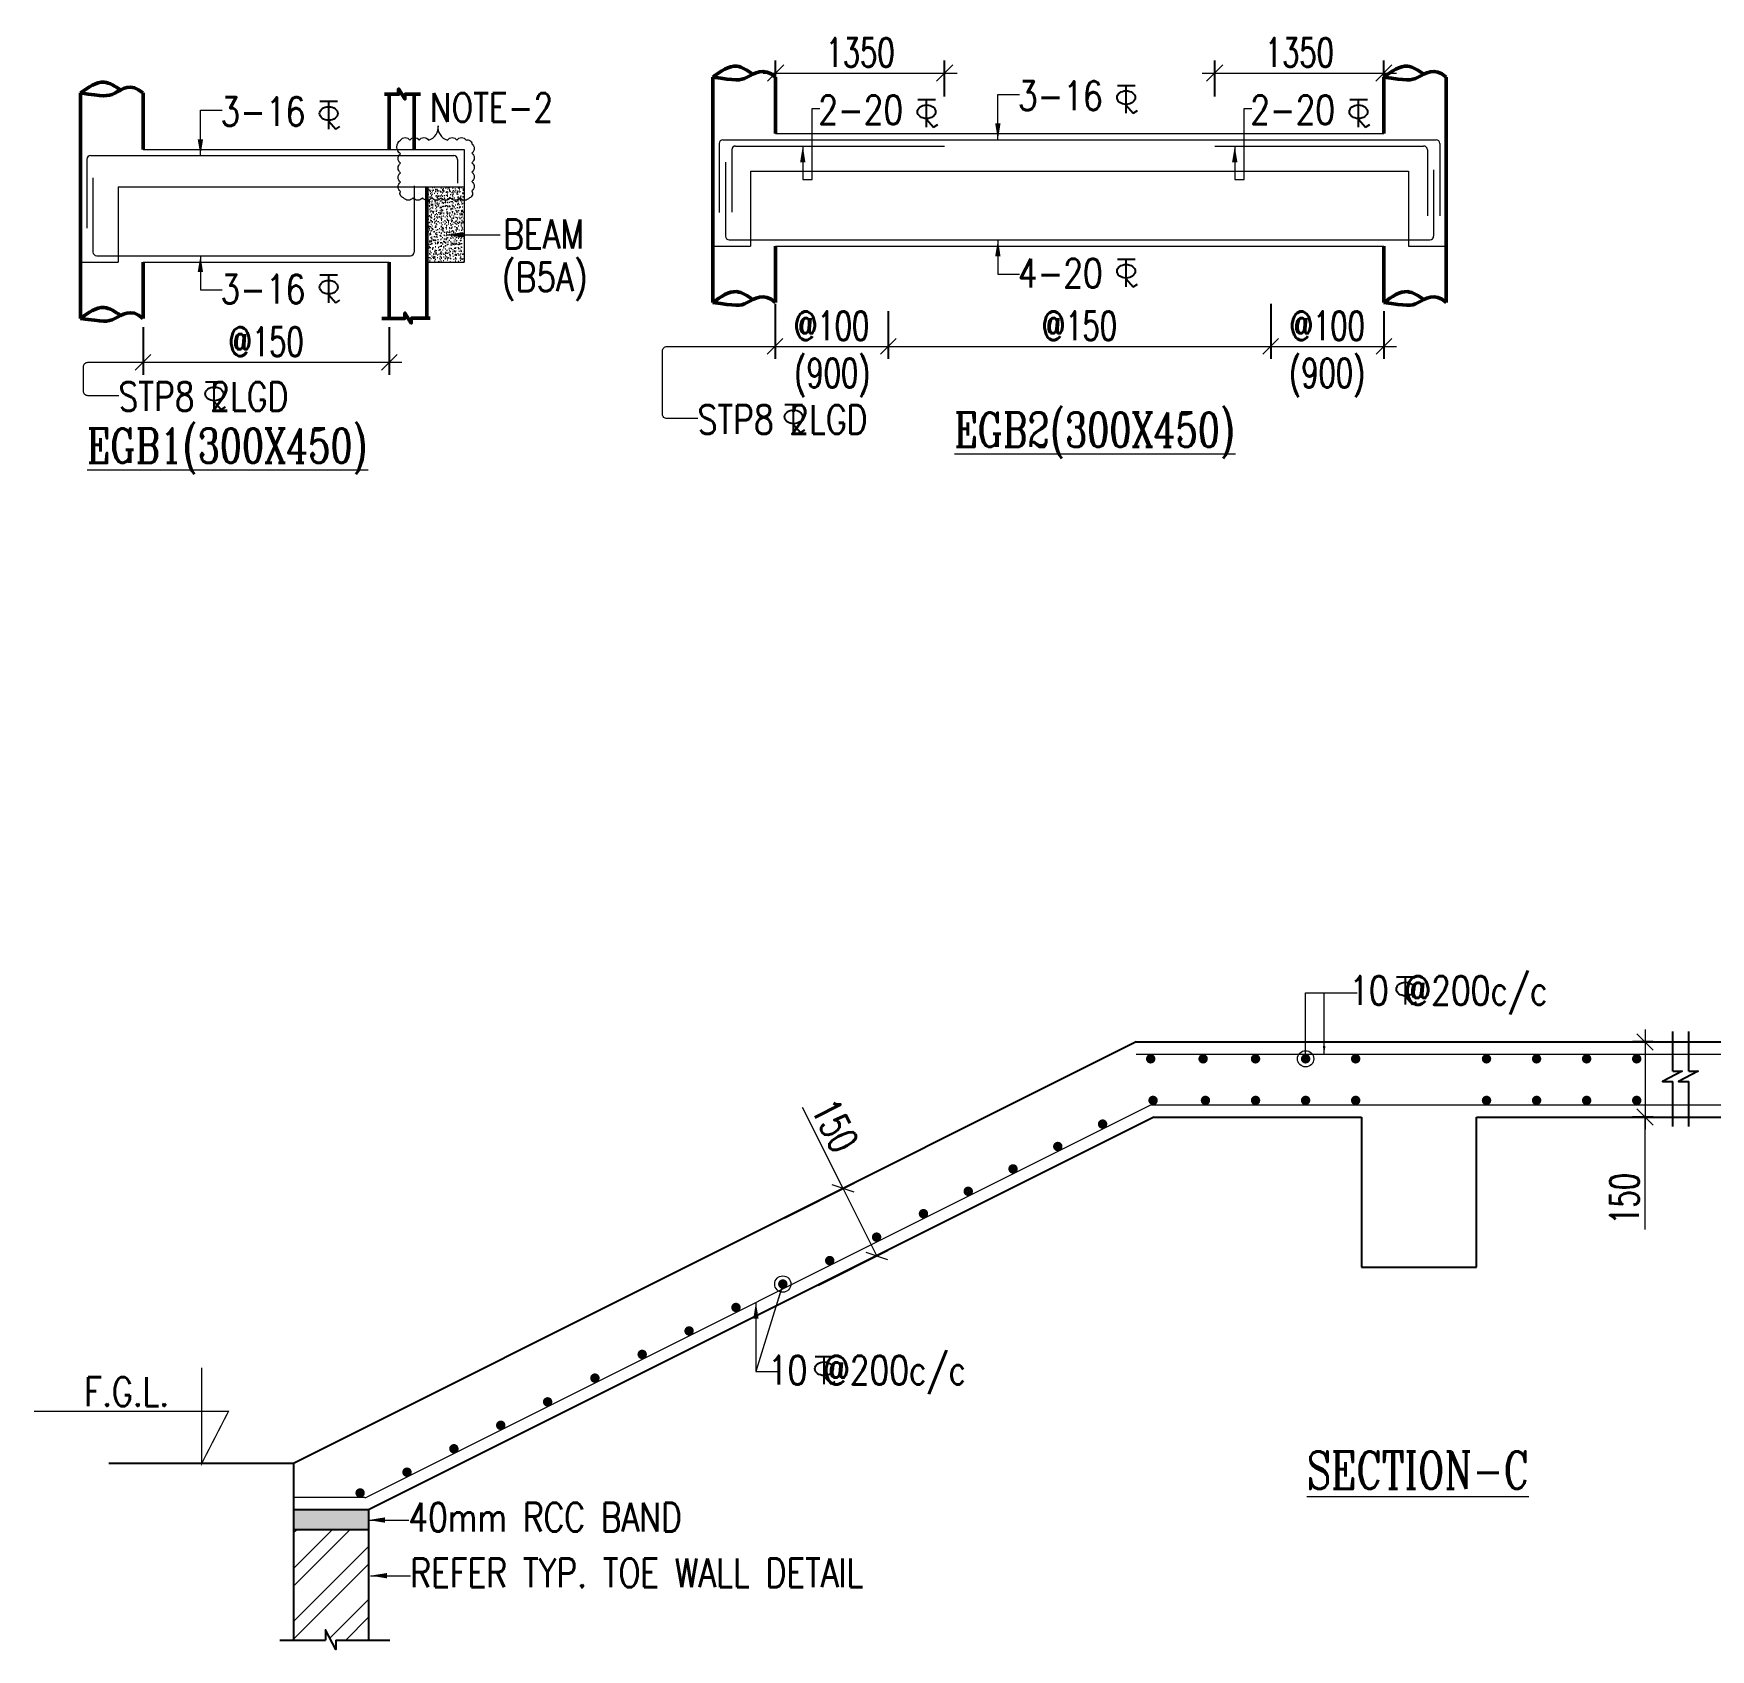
# Model space of a CAD drawing. Header units: millimetres. Extents: x 5013594 to 5375074, y 0 to 4404937.
# Drawn here: x 5329425 to 5342822, y 3797437 to 3810343 of the extents above; entities that cross this region are included whole.
import ezdxf

# ---------------------------------------------------------------- set-up
doc = ezdxf.new("R2010")
doc.units = ezdxf.units.MM
doc.header["$LTSCALE"] = 500
doc.header["$MEASUREMENT"] = 0
doc.header["$PDMODE"] = 34
doc.linetypes.add('CONTINUA', pattern=[0])
doc.linetypes.add('HIDDEN', pattern=[0.375, 0.25, -0.125])
for name, color, linetype in [('BEAM', 3, 'HIDDEN'), ('dim', 3, 'Continuous'), ('ST DIM.', 1, 'Continuous'), ('TEXT', 7, 'Continuous')]:
    doc.layers.add(name, color=color, linetype=linetype)
for name, color, linetype, lineweight in [('BEAM PROFILE', 2, 'Continuous', 15), ('DIM1', 3, 'Continuous', 18), ('slot', 6, 'Continuous', 13), ('STC DIM', 47, 'Continuous', 9), ('STC HATCH', 47, 'Continuous', 9), ('STC REINF.', 4, 'Continuous', 20), ('STEEL.', 6, 'Continuous', 30), ('TAXT', 3, 'Continuous', 15), ('TEXT2', 3, 'Continuous', 15)]:
    doc.layers.add(name, color=color, linetype=linetype, lineweight=lineweight)
doc.styles.add('2MM', font='romans.shx', dxfattribs={"width": 0.7})
doc.styles.add('BHTESHT$0$HSCC2', font='romanc.shx')
doc.styles.add('haider', font='romans.shx')
doc.dimstyles.new('SHUIB MOD.', dxfattribs={"dimtxt": 230, "dimasz": 130, "dimexe": 100, "dimexo": 70, "dimgap": 50, "dimtad": 2, "dimdec": 0, "dimzin": 4, "dimdsep": 46, "dimtxsty": '2MM', "dimblk": 'OBLIQUE', "dimcen": 0.09, "dimdle": 100, "dimclrd": 1, "dimclre": 1, "dimclrt": 3, "dimadec": 0, "dimazin": 0, "dimtfac": 1, "dimtdec": 0, "dimtix": 1, "dimtmove": 2, "dimatfit": 3, "dimfxl": 0, "dimtolj": 1, "dimlwd": -1, "dimarcsym": 0})

# ---------------------------------------------------------------- blocks, each defined once
blk = doc.blocks.new('_Oblique')
at = {"color": 0, "linetype": 'ByBlock', "lineweight": -2}
blk.add_line((-0.5, -0.5), (0.5, 0.5), dxfattribs=at)
blk = doc.blocks.new('*D66')
at = {"layer": 'Defpoints', "color": 0, "ltscale": 100, "transparency": 16777216}
for p in [(5342434, 3802289), (5342300, 3801689), (5342434, 3801689)]:
    blk.add_point(p, dxfattribs=at)
at = {"layer": 'DIM1', "color": 1, "lineweight": -2, "ltscale": 100, "transparency": 16777216}
for p, q in [((5342364, 3802289), (5342200, 3802289)), ((5342364, 3801689), (5342200, 3801689))]:
    blk.add_line(p, q, dxfattribs=at)
at = {"layer": 'DIM1', "color": 1, "ltscale": 100, "transparency": 16777216}
for p, q in [((5342300, 3802389), (5342300, 3801589)), ((5342300, 3800790), (5342300, 3801689))]:
    blk.add_line(p, q, dxfattribs=at)
at = {"layer": 'DIM1', "color": 1, "ltscale": 100, "transparency": 16777216, "xscale": 130, "yscale": 130, "zscale": 130}
for p, rotation in [((5342300, 3802289), 90), ((5342300, 3801689), 270)]:
    blk.add_blockref('_Oblique', p, dxfattribs=dict(at, rotation=rotation))
at = {"layer": 'DIM1', "color": 3, "lineweight": 0, "ltscale": 100, "transparency": 16777216, "insert": (5342135, 3801036), "char_height": 230, "attachment_point": 5, "rotation": 90, "style": '2MM'}
blk.add_mtext('\\A1;150', dxfattribs=at)
blk = doc.blocks.new('*D67')
at = {"layer": 'Defpoints', "color": 0, "ltscale": 100, "transparency": 16777216}
for p in [(5335362, 3800854), (5336161, 3800582), (5335630, 3800317)]:
    blk.add_point(p, dxfattribs=at)
at = {"layer": 'DIM1', "color": 1, "ltscale": 100, "transparency": 16777216}
for p, q in [((5335893, 3801119), (5335569, 3801766)), ((5336161, 3800582), (5335848, 3801208))]:
    blk.add_line(p, q, dxfattribs=at)
at = {"layer": 'DIM1', "color": 1, "lineweight": -2, "ltscale": 100, "transparency": 16777216}
for p, q in [((5335425, 3800885), (5335982, 3801164)), ((5335693, 3800348), (5336251, 3800627))]:
    blk.add_line(p, q, dxfattribs=at)
at = {"layer": 'DIM1', "color": 1, "ltscale": 100, "transparency": 16777216, "xscale": 130, "yscale": 130, "zscale": 130}
for p, rotation in [((5335893, 3801119), 116.5650511770183), ((5336161, 3800582), 296.5650511770183)]:
    blk.add_blockref('_Oblique', p, dxfattribs=dict(at, rotation=rotation))
at = {"layer": 'DIM1', "color": 3, "lineweight": 0, "ltscale": 100, "transparency": 16777216, "insert": (5335827, 3801621), "char_height": 230, "attachment_point": 5, "rotation": 296.5651, "style": '2MM'}
blk.add_mtext('\\A1;150', dxfattribs=at)
blk = doc.blocks.new('A$C76682FD6')
at = {"layer": 'TEXT', "color": 3, "ltscale": 0.2}
for p, q in [((143, 219, -1), (2, 219, -1)), ((72, 0, -1), (72, 219, -1)), ((72, 63, -1), (128, 0, -1)), ((128, 0, -1), (162, 21))]:
    blk.add_line(p, q, dxfattribs=at)
blk.add_ellipse((72, 124, -1), major_axis=(72.3, 0), ratio=0.753223, dxfattribs=at)
blk = doc.blocks.new('*D108')
at = {"layer": 'Defpoints', "color": 0, "ltscale": 100, "transparency": 16777216}
for p in [(5336703, 3810027), (5335353, 3809770), (5336703, 3809770)]:
    blk.add_point(p, dxfattribs=at)
at = {"layer": 'DIM1', "color": 1, "lineweight": -2, "ltscale": 100, "transparency": 16777216}
for p, q in [((5335353, 3809840), (5335353, 3810127)), ((5336703, 3809840), (5336703, 3810127))]:
    blk.add_line(p, q, dxfattribs=at)
at = {"layer": 'DIM1', "color": 1, "ltscale": 100, "transparency": 16777216}
blk.add_line((5335253, 3810027), (5336803, 3810027), dxfattribs=at)
at = {"layer": 'DIM1', "color": 1, "ltscale": 100, "transparency": 16777216, "xscale": 130, "yscale": 130, "zscale": 130, "rotation": 180}
blk.add_blockref('_Oblique', (5335353, 3810027), dxfattribs=at)
at = {"layer": 'DIM1', "color": 1, "ltscale": 100, "transparency": 16777216, "xscale": 130, "yscale": 130, "zscale": 130}
blk.add_blockref('_Oblique', (5336703, 3810027), dxfattribs=at)
at = {"layer": 'DIM1', "color": 3, "lineweight": 0, "ltscale": 100, "transparency": 16777216, "insert": (5336028, 3810192), "char_height": 230, "attachment_point": 5, "style": '2MM'}
blk.add_mtext('\\A1;1350', dxfattribs=at)
blk = doc.blocks.new('*D109')
at = {"layer": 'Defpoints', "color": 0, "ltscale": 100, "transparency": 16777216}
for p in [(5340213, 3810027), (5338862, 3809770), (5340213, 3809770)]:
    blk.add_point(p, dxfattribs=at)
at = {"layer": 'DIM1', "color": 1, "lineweight": -2, "ltscale": 100, "transparency": 16777216}
for p, q in [((5338862, 3809840), (5338862, 3810127)), ((5340213, 3809840), (5340213, 3810127))]:
    blk.add_line(p, q, dxfattribs=at)
at = {"layer": 'DIM1', "color": 1, "ltscale": 100, "transparency": 16777216}
blk.add_line((5338762, 3810027), (5340313, 3810027), dxfattribs=at)
at = {"layer": 'DIM1', "color": 1, "ltscale": 100, "transparency": 16777216, "xscale": 130, "yscale": 130, "zscale": 130, "rotation": 180}
blk.add_blockref('_Oblique', (5338862, 3810027), dxfattribs=at)
at = {"layer": 'DIM1', "color": 1, "ltscale": 100, "transparency": 16777216, "xscale": 130, "yscale": 130, "zscale": 130}
blk.add_blockref('_Oblique', (5340213, 3810027), dxfattribs=at)
at = {"layer": 'DIM1', "color": 3, "lineweight": 0, "ltscale": 100, "transparency": 16777216, "insert": (5339538, 3810192), "char_height": 230, "attachment_point": 5, "style": '2MM'}
blk.add_mtext('\\A1;1350', dxfattribs=at)
blk = doc.blocks.new('*D110')
at = {"layer": 'Defpoints', "color": 0, "ltscale": 100, "transparency": 16777216}
for p in [(5335349, 3808255, 0), (5336253, 3808195), (5336253, 3807844)]:
    blk.add_point(p, dxfattribs=at)
at = {"layer": 'slot', "color": 1, "lineweight": -2, "ltscale": 100, "transparency": 16777216}
for p, q in [((5335349, 3808185), (5335349, 3807744)), ((5336253, 3808125), (5336253, 3807744))]:
    blk.add_line(p, q, dxfattribs=at)
at = {"layer": 'slot', "color": 1, "ltscale": 100, "transparency": 16777216}
blk.add_line((5335249, 3807844), (5336353, 3807844), dxfattribs=at)
at = {"layer": 'slot', "color": 1, "ltscale": 100, "transparency": 16777216, "xscale": 125, "yscale": 125, "zscale": 125, "rotation": 180}
blk.add_blockref('_Oblique', (5335349, 3807844), dxfattribs=at)
at = {"layer": 'slot', "color": 1, "ltscale": 100, "transparency": 16777216, "xscale": 125, "yscale": 125, "zscale": 125}
blk.add_blockref('_Oblique', (5336253, 3807844), dxfattribs=at)
at = {"layer": 'slot', "color": 3, "lineweight": 0, "ltscale": 100, "transparency": 16777216, "insert": (5335801, 3808009), "char_height": 230, "attachment_point": 5, "style": '2MM'}
blk.add_mtext('\\A1;@100', dxfattribs=at)
blk = doc.blocks.new('*D122')
at = {"layer": 'Defpoints', "color": 0, "ltscale": 100, "transparency": 16777216}
for p in [(5339309, 3808255, 0), (5340213, 3808195), (5340213, 3807844)]:
    blk.add_point(p, dxfattribs=at)
at = {"layer": 'slot', "color": 1, "lineweight": -2, "ltscale": 100, "transparency": 16777216}
for p, q in [((5339309, 3808185), (5339309, 3807744)), ((5340213, 3808125), (5340213, 3807744))]:
    blk.add_line(p, q, dxfattribs=at)
at = {"layer": 'slot', "color": 1, "ltscale": 100, "transparency": 16777216}
blk.add_line((5339209, 3807844), (5340313, 3807844), dxfattribs=at)
at = {"layer": 'slot', "color": 1, "ltscale": 100, "transparency": 16777216, "xscale": 125, "yscale": 125, "zscale": 125, "rotation": 180}
blk.add_blockref('_Oblique', (5339309, 3807844), dxfattribs=at)
at = {"layer": 'slot', "color": 1, "ltscale": 100, "transparency": 16777216, "xscale": 125, "yscale": 125, "zscale": 125}
blk.add_blockref('_Oblique', (5340213, 3807844), dxfattribs=at)
at = {"layer": 'slot', "color": 3, "lineweight": 0, "ltscale": 100, "transparency": 16777216, "insert": (5339761, 3808009), "char_height": 230, "attachment_point": 5, "style": '2MM'}
blk.add_mtext('\\A1;@100', dxfattribs=at)
blk = doc.blocks.new('*D123')
at = {"layer": 'Defpoints', "color": 0, "ltscale": 100, "transparency": 16777216}
for p in [(5336253, 3808195), (5339309, 3808195), (5339309, 3807844)]:
    blk.add_point(p, dxfattribs=at)
at = {"layer": 'slot', "color": 1, "lineweight": -2, "ltscale": 100, "transparency": 16777216}
for p, q in [((5336253, 3808125), (5336253, 3807744)), ((5339309, 3808125), (5339309, 3807744))]:
    blk.add_line(p, q, dxfattribs=at)
at = {"layer": 'slot', "color": 1, "ltscale": 100, "transparency": 16777216}
blk.add_line((5336153, 3807844), (5339409, 3807844), dxfattribs=at)
at = {"layer": 'slot', "color": 1, "ltscale": 100, "transparency": 16777216, "xscale": 125, "yscale": 125, "zscale": 125, "rotation": 180}
blk.add_blockref('_Oblique', (5336253, 3807844), dxfattribs=at)
at = {"layer": 'slot', "color": 1, "ltscale": 100, "transparency": 16777216, "xscale": 125, "yscale": 125, "zscale": 125}
blk.add_blockref('_Oblique', (5339309, 3807844), dxfattribs=at)
at = {"layer": 'slot', "color": 3, "lineweight": 0, "ltscale": 100, "transparency": 16777216, "insert": (5337781, 3808009), "char_height": 230, "attachment_point": 5, "style": '2MM'}
blk.add_mtext('\\A1;@150', dxfattribs=at)
blk = doc.blocks.new('*D146')
at = {"layer": 'Defpoints', "color": 0, "ltscale": 100, "transparency": 16777216}
for p in [(5330300, 3808068), (5332266, 3808068), (5332266, 3807717)]:
    blk.add_point(p, dxfattribs=at)
at = {"layer": 'slot', "color": 1, "lineweight": -2, "ltscale": 100, "transparency": 16777216}
for p, q in [((5330300, 3807998), (5330300, 3807617)), ((5332266, 3807998), (5332266, 3807617))]:
    blk.add_line(p, q, dxfattribs=at)
at = {"layer": 'slot', "color": 1, "ltscale": 100, "transparency": 16777216}
blk.add_line((5330200, 3807717), (5332366, 3807717), dxfattribs=at)
at = {"layer": 'slot', "color": 1, "ltscale": 100, "transparency": 16777216, "xscale": 125, "yscale": 125, "zscale": 125, "rotation": 180}
blk.add_blockref('_Oblique', (5330300, 3807717), dxfattribs=at)
at = {"layer": 'slot', "color": 1, "ltscale": 100, "transparency": 16777216, "xscale": 125, "yscale": 125, "zscale": 125}
blk.add_blockref('_Oblique', (5332266, 3807717), dxfattribs=at)
at = {"layer": 'slot', "color": 3, "lineweight": 0, "ltscale": 100, "transparency": 16777216, "insert": (5331283, 3807882), "char_height": 230, "attachment_point": 5, "style": '2MM'}
blk.add_mtext('\\A1;@150', dxfattribs=at)

msp = doc.modelspace()

# ---------------------------------------------------------------- hatches: boundary and pattern name
at = {"layer": 'STC HATCH', "linetype": 'Continuous'}
h = msp.add_hatch(dxfattribs=at)
h.set_pattern_fill('AR-CONC', color=256, scale=8)
h.set_pattern_definition([(50, (8186.4, -2288.967), (57.3808146, -5.0201708), [6, -66]), (355, (8186.4, -2288.97), (-11.1001067, 60.1753707), [4.8, -52.8]), (100.4514445, (8191.18, -2289.385), (46.28070774, 55.1551993), [5.09921536, -56.09136896]), (46.1842, (8186.4, -2272.97), (85.37930645, -13.2415425), [9, -99]), (96.6356355, (8193.516, -2274.07), (74.7729557, 77.9294881), [7.6488274, -84.1371008]), (351.184164, (8186.4, -2272.97), (74.7729556, 77.929488), [7.2, -79.2000001]), (21, (8194.4, -2276.967), (47.75256417, -32.20951125), [6, -66]), (326, (8194.4, -2276.97), (19.46522655, 58.0120036), [4.8, -52.8]), (71.4514447, (8198.38, -2279.65), (67.21779014, 25.80249222), [5.0992152, -56.09136896]), (37.5, (8186.4, -2288.967), (0.972788425, 26.631508307), [0, -52.16, 0, -53.6, 0, -53]), (7.5, (8186.4, -2288.967), (21.045563, 31.55293695), [0, -30.56, 0, -50.96, 0, -20.2]), (327.5, (8168.56, -2288.967), (42.705794894, -1.80438974), [0, -20, 0, -62.4, 0, -82.8]), (317.5, (8160.56, -2288.967), (46.65489355, 8.00839859), [0, -26, 0, -41.44, 0, -58.8])])
h.paths.add_polyline_path([(5332865.6, 3809117.9), (5332565.6, 3809117.9), (5332565.6, 3808517.9), (5332865.6, 3808517.9)])
at = {"layer": 'STC HATCH', "ltscale": 750}
msp.add_hatch(color=256, dxfattribs=at).paths.add_polyline_path([(5331502.1, 3798552.7), (5331502.1, 3798392.7), (5332102.1, 3798392.7), (5332102.1, 3798552.7)])
at = {"layer": 'STC HATCH', "linetype": 'Continuous'}
h = msp.add_hatch(dxfattribs=at)
h.set_pattern_fill('ANSI32', color=256, scale=800)
h.set_pattern_definition([(45, (1332.5, 4175.17), (-212.132034, 212.132034), []), (45, (1473.9, 4175.17), (-212.132034, 212.132034), [])])
h.paths.add_polyline_path([(5332102.1, 3798392.7), (5331502.1, 3798392.7), (5331502.1, 3797512.3), (5331756.8, 3797512.3), (5331756.8, 3797594.7), (5331838.7, 3797437.4), (5331838.7, 3797512.3), (5332102.1, 3797512.3)])

# ---------------------------------------------------------------- linework, layer by layer
at = {"color": 6, "lineweight": 50}
for p, q in [((5334852.9, 3809994.5), (5334852.9, 3808194.5)), ((5335352.9, 3809994.5), (5335352.9, 3809544.5)), ((5340212.9, 3809994.5), (5340212.9, 3809544.5)), ((5340710.9, 3809994.5), (5340710.9, 3808194.5)), ((5329799.6, 3809867.9), (5329799.6, 3808067.9)), ((5330299.6, 3809867.9), (5330299.6, 3809417.9)), ((5332265.6, 3809857.7), (5332265.6, 3809417.9)), ((5332465.6, 3809858.4), (5332465.6, 3809417.9)), ((5332565.6, 3809117.9), (5332565.6, 3808067.9)), ((5335352.9, 3808644.5), (5335352.9, 3808194.5)), ((5340212.9, 3808644.5), (5340212.9, 3808194.5)), ((5330299.6, 3808517.9), (5330299.6, 3808067.9)), ((5332265.6, 3808517.9), (5332265.6, 3808067.9))]:
    msp.add_line(p, q, dxfattribs=at)
for points in [[(5332227.4, 3809857.7), (5332340.9, 3809857.7), (5332340.9, 3809900.3), (5332391.2, 3809820.6), (5332391.2, 3809858.4), (5332517.3, 3809858.4)], [(5332207.4, 3808067.9), (5332391.8, 3808067.9), (5332391.8, 3808110.5), (5332442.1, 3808030.8), (5332442.1, 3808068.6), (5332592.4, 3808068.6)]]:
    msp.add_lwpolyline(points, dxfattribs=at)
for points in [[(5334852.9, 3809994.5), (5335042.8, 3810081.2), (5335172.9, 3810018.5)], [(5340212.9, 3809994.5), (5340402.8, 3810081.2), (5340532.9, 3810018.5)], [(5329799.6, 3809867.9), (5329989.5, 3809954.6), (5330119.6, 3809891.9)], [(5334852.9, 3808194.5), (5335042.8, 3808281.2), (5335172.9, 3808218.5)], [(5340212.9, 3808194.5), (5340402.8, 3808281.2), (5340532.9, 3808218.5)], [(5329799.6, 3808067.9), (5329989.5, 3808154.6), (5330119.6, 3808091.9)]]:
    msp.add_spline(points, degree=3, dxfattribs=at)
for points in [[(5334852.9, 3809994.5), (5335035.9, 3809969.1), (5335095, 3809956.4), (5335258.5, 3810081.2), (5335350.9, 3809994.5)], [(5340212.9, 3809994.5), (5340395.9, 3809969.1), (5340455, 3809956.4), (5340618.5, 3810081.2), (5340710.9, 3809994.5)], [(5329799.6, 3809867.9), (5329982.6, 3809842.5), (5330041.7, 3809829.8), (5330205.2, 3809954.6), (5330297.6, 3809867.9)], [(5334852.9, 3808194.5), (5335035.9, 3808169.1), (5335095, 3808156.4), (5335258.5, 3808281.2), (5335350.9, 3808194.5)], [(5340212.9, 3808194.5), (5340395.9, 3808169.1), (5340455, 3808156.4), (5340618.5, 3808281.2), (5340710.9, 3808194.5)], [(5329799.6, 3808067.9), (5329982.6, 3808042.5), (5330041.7, 3808029.8), (5330205.2, 3808154.6), (5330297.6, 3808067.9)]]:
    msp.add_open_spline(points, degree=3, knots=[0, 0, 0, 0, 167.9475108, 320.2097319, 320.2097319, 320.2097319, 320.2097319], dxfattribs=at)
at = {"layer": 'BEAM', "color": 1, "linetype": 'Continuous'}
for p, q in [((5338233.8, 3802289.4), (5331502.1, 3798923.5)), ((5338233.8, 3802289.4), (5348641, 3802289.4)), ((5338375.4, 3801689.4), (5332102.1, 3798552.7)), ((5338375.4, 3801689.4), (5340033.8, 3801689.4)), ((5340033.8, 3801689.4), (5340033.8, 3800489.4)), ((5340953.8, 3800489.4), (5340953.8, 3801689.4)), ((5340953.8, 3801689.4), (5346365.7, 3801689.4)), ((5340033.8, 3800489.4), (5340953.8, 3800489.4)), ((5331502.1, 3798923.5), (5330024.9, 3798923.5)), ((5331502.1, 3798923.5), (5331502.1, 3797512.3)), ((5332102.1, 3798552.7), (5331502.1, 3798552.7)), ((5332102.1, 3798552.7), (5332102.1, 3797512.3)), ((5332102.1, 3798392.7), (5331502.1, 3798392.7))]:
    msp.add_line(p, q, dxfattribs=at)
for points in [[(5342521, 3802055.4), (5342521, 3802373.6)], [(5342650.5, 3802055.4), (5342650.5, 3802373.6)], [(5342521, 3802055.4), (5342595.9, 3802055.4), (5342438.6, 3801973.5), (5342521, 3801973.5)], [(5342650.5, 3802055.4), (5342725.4, 3802055.4), (5342568.1, 3801973.5), (5342650.5, 3801973.5)], [(5342521, 3801614), (5342521, 3801973.5)], [(5342650.5, 3801614), (5342650.5, 3801973.5)], [(5331392.4, 3797512.3), (5331756.8, 3797512.3)], [(5331838.7, 3797512.3), (5331838.7, 3797437.4), (5331756.8, 3797594.7), (5331756.8, 3797512.3)], [(5331838.7, 3797512.3), (5332271.2, 3797512.3)]]:
    msp.add_lwpolyline(points, dxfattribs=at)
at = {"layer": 'BEAM', "color": 1, "linetype": 'Continuous', "const_width": 10}
msp.add_lwpolyline([(5330768.4, 3799687.5), (5330768.4, 3798923.5), (5330982.6, 3799339.9), (5329429.6, 3799339.9)], dxfattribs=at)
at = {"layer": 'BEAM PROFILE', "lineweight": 0}
for p, q in [((5335352.9, 3809544.5), (5340212.9, 3809544.5)), ((5330299.6, 3809417.9), (5332865.6, 3809417.9)), ((5332865.6, 3809417.9), (5332865.6, 3808517.9)), ((5330099.6, 3809117.9), (5330099.6, 3808517.9)), ((5330099.6, 3809117.9), (5332865.6, 3809117.9)), ((5332565.6, 3809117.9), (5332565.6, 3808517.9)), ((5335152.9, 3809244.5), (5335152.9, 3808644.5)), ((5335152.9, 3809244.5), (5340410.9, 3809244.5)), ((5340410.9, 3809244.5), (5340410.9, 3808644.5)), ((5334852.9, 3808644.5), (5335152.9, 3808644.5)), ((5335352.9, 3808644.5), (5340212.9, 3808644.5)), ((5340410.9, 3808644.5), (5340710.9, 3808644.5)), ((5329799.6, 3808517.9), (5330099.6, 3808517.9)), ((5330299.6, 3808517.9), (5332265.6, 3808517.9)), ((5332565.6, 3808517.9), (5332865.6, 3808517.9))]:
    msp.add_line(p, q, dxfattribs=at)
at = {"layer": 'ST DIM.', "lineweight": 0}
for points in [[(5334732.8, 3807267), (5334485.8, 3807267, -0.4142136), (5334450, 3807302.8), (5334450, 3807808.1, -0.4142136), (5334485.8, 3807843.9), (5335484.4, 3807843.9)], [(5330106, 3807450.4), (5329859, 3807450.4, -0.4142136), (5329823.2, 3807486.2), (5329823.2, 3807681.5, -0.4142136), (5329859, 3807717.3), (5330431.1, 3807717.3)]]:
    msp.add_lwpolyline(points, format="xyb", dxfattribs=at)
at = {"layer": 'STC DIM'}
msp.add_lwpolyline([(5332356.4, 3809491.6, -0.5205671), (5332431.4, 3809491.6, -0.5205671), (5332506.4, 3809491.6, -0.5205671), (5332581.4, 3809491.6, 0.3745522), (5332656.4, 3809606.7, 0.3745522), (5332731.4, 3809491.6, -0.5205671), (5332806.4, 3809491.6, -0.5205671), (5332881.4, 3809491.6, -0.5205671), (5332926.2, 3809461.4, -0.5205671), (5332926.2, 3809386.4, -0.5205671), (5332926.2, 3809311.4, -0.5205671), (5332926.2, 3809236.4, -0.5205671), (5332926.2, 3809161.4, -0.5205671), (5332926.2, 3809086.4, -0.5205671), (5332906.4, 3809031.2, -0.5205671), (5332831.4, 3809031.2, -0.5205671), (5332756.4, 3809031.2, -0.5205671), (5332681.4, 3809031.2, -0.5205671), (5332606.4, 3809031.2, -0.5205671), (5332531.4, 3809031.2, -0.5205671), (5332456.4, 3809031.2, -0.5205671), (5332381.4, 3809031.2, -0.5205671), (5332356.4, 3809081.2, -0.5205671), (5332356.4, 3809156.2, -0.5205671), (5332356.4, 3809231.2, -0.5205671), (5332356.4, 3809306.2, -0.5205671), (5332356.4, 3809381.2, -0.5205671)], format="xyb", close=True, dxfattribs=at)
at = {"layer": 'STC REINF.', "linetype": 'CONTINUA'}
for p, q in [((5338233.8, 3802192.2), (5347116.4, 3802192.2)), ((5338344.5, 3801782.5), (5332087.1, 3798653.8)), ((5338361.4, 3801786.5), (5346785.2, 3801786.5)), ((5332070.3, 3798649.9), (5331502.1, 3798649.9))]:
    msp.add_line(p, q, dxfattribs=at)
for centre, start, end in [((5338361.4, 3801748.9), 90, 116.56505), ((5332070.3, 3798687.5), 270, 296.56505)]:
    msp.add_arc(centre, 37.7, start, end, dxfattribs=at)
at = {"layer": 'STEEL.', "color": 4, "linetype": 'ByBlock', "lineweight": 0, "ltscale": 35}
for p, q in [((5334902.9, 3809464.5), (5334902.9, 3808914.6)), ((5334932.9, 3809494.5), (5340630.9, 3809494.5)), ((5335002.9, 3809414.5), (5335002.9, 3808916.9)), ((5335032.9, 3809444.5), (5336703.4, 3809444.5)), ((5338862.5, 3809444.5), (5340530.9, 3809444.5)), ((5340560.9, 3809414.5), (5340560.9, 3808886.3)), ((5340660.9, 3809464.5), (5340660.9, 3808886.3)), ((5329849.6, 3809337.9), (5329849.6, 3808788)), ((5329879.6, 3809367.9), (5332781.6, 3809367.9)), ((5332811.6, 3809337.9), (5332811.6, 3809148.2)), ((5334952.9, 3809316.6), (5334952.9, 3808724.5)), ((5340610.9, 3809253.2), (5340610.9, 3808724.5)), ((5329899.6, 3809190), (5329899.6, 3808597.9)), ((5332465.6, 3809126.6), (5332465.6, 3808597.9)), ((5334982.9, 3808694.5), (5340580.9, 3808694.5)), ((5329929.6, 3808567.9), (5332435.6, 3808567.9))]:
    msp.add_line(p, q, dxfattribs=at)
at = {"layer": 'STEEL.', "color": 6, "linetype": 'ByBlock', "lineweight": 0, "ltscale": 35, "const_width": 37.5}
for points in [[(5338331.5, 3802154.4, 1), (5338369, 3802154.4, 1)], [(5338750.2, 3802154.4, 1), (5338787.7, 3802154.4, 1)], [(5339169, 3802154.4, 1), (5339206.5, 3802154.4, 1)], [(5339569, 3802154.4, 1), (5339606.5, 3802154.4, 1)], [(5339969, 3802154.4, 1), (5340006.5, 3802154.4, 1)], [(5341014.4, 3802154.4, 1), (5341051.9, 3802154.4, 1)], [(5341414.4, 3802154.4, 1), (5341451.9, 3802154.4, 1)], [(5341814.4, 3802154.4, 1), (5341851.9, 3802154.4, 1)], [(5342214.4, 3802154.4, 1), (5342251.9, 3802154.4, 1)], [(5338350.2, 3801822.2, 1), (5338387.7, 3801822.2, 1)], [(5338769, 3801822.2, 1), (5338806.5, 3801822.2, 1)], [(5339169, 3801822.2, 1), (5339206.5, 3801822.2, 1)], [(5339569, 3801822.2, 1), (5339606.5, 3801822.2, 1)], [(5339969, 3801822.2, 1), (5340006.5, 3801822.2, 1)], [(5341014.4, 3801822.2, 1), (5341051.9, 3801822.2, 1)], [(5341414.4, 3801822.2, 1), (5341451.9, 3801822.2, 1)], [(5341814.4, 3801822.2, 1), (5341851.9, 3801822.2, 1)], [(5342214.4, 3801822.2, 1), (5342251.9, 3801822.2, 1)], [(5337948.9, 3801624.7, 1), (5337982.5, 3801641.5, 1)], [(5337591.2, 3801445.8, 1), (5337624.7, 3801462.6, 1)], [(5337233.4, 3801266.9, 1), (5337266.9, 3801283.7, 1)], [(5336875.6, 3801088, 1), (5336909.2, 3801104.8, 1)], [(5336517.9, 3800909.1, 1), (5336551.4, 3800925.9, 1)], [(5336143.3, 3800721.9, 1), (5336176.9, 3800738.6, 1)], [(5335768.8, 3800534.6, 1), (5335802.3, 3800551.4, 1)], [(5335394.2, 3800347.3, 1), (5335427.8, 3800364.1, 1)], [(5335019.7, 3800160.1, 1), (5335053.2, 3800176.8, 1)], [(5334645.2, 3799972.8, 1), (5334678.7, 3799989.6, 1)], [(5334270.6, 3799785.5, 1), (5334304.2, 3799802.3, 1)], [(5333892.9, 3799596, 1), (5333926.5, 3799612.8, 1)], [(5333515.2, 3799406.5, 1), (5333548.8, 3799423.3, 1)], [(5333140.7, 3799219.2, 1), (5333174.2, 3799236, 1)], [(5332766.2, 3799032, 1), (5332799.7, 3799048.7, 1)], [(5332391.6, 3798844.7, 1), (5332425.2, 3798861.5, 1)], [(5332017.1, 3798678.8, 1), (5332050.6, 3798695.6, 1)]]:
    msp.add_lwpolyline(points, format="xyb", close=True, dxfattribs=at)
at = {"layer": 'STEEL.', "color": 4, "linetype": 'ByBlock', "lineweight": 0, "ltscale": 35}
for centre, start, end in [((5334932.9, 3809464.5), 90, 180), ((5335032.9, 3809414.5), 90, 180), ((5340530.9, 3809414.5), 0, 90), ((5340630.9, 3809464.5), 0, 90), ((5329879.6, 3809337.9), 90, 180), ((5332781.6, 3809337.9), 0, 90), ((5334982.9, 3808724.5), 180, 270), ((5340580.9, 3808724.5), 270, 0), ((5329929.6, 3808597.9), 180, 270), ((5332435.6, 3808597.9), 270, 0)]:
    msp.add_arc(centre, 30, start, end, dxfattribs=at)

# ---------------------------------------------------------------- block references
at = {"layer": 'dim', "lineweight": 0}
for p in [(5338082, 3809706.7, 0.8), (5331710.7, 3809580.1, 0.8), (5336487, 3809594.6, 0.8), (5339938.2, 3809594.6, 0.8), (5338082, 3808319.7, 0.8), (5331710.7, 3808193.1, 0.8), (5330796.9, 3807340.6, 0.6), (5335424.8, 3807157.2, 0.6), (5340313, 3802587.8, 0.4), (5335668, 3799555.6, 0.4)]:
    msp.add_blockref('A$C76682FD6', p, dxfattribs=at)

# ---------------------------------------------------------------- texts
at = {"layer": 'slot', "color": 3, "lineweight": 0, "ltscale": 100, "char_height": 230, "attachment_point": 5, "style": '2MM'}
for insert in [(5335806.5, 3807593.2), (5339760, 3807593.2)]:
    msp.add_mtext('\\A1;(900)', dxfattribs=dict(at, insert=insert))
at = {"layer": 'TAXT', "lineweight": 0, "style": 'BHTESHT$0$HSCC2', "width": 0.75}
for s, height, p in [('%%UEGB2(300X450)', 275, (5336782.1, 3807040.7)), ('%%UEGB1(300X450)', 275, (5329852.2, 3806914.1)), ('%%USECTION-C', 300, (5339597.5, 3798719.3))]:
    msp.add_text(s, height=height, dxfattribs=at).set_placement(p)
at = {"layer": 'TEXT2', "color": 3, "lineweight": 0, "style": 'haider', "width": 0.8}
for s, p in [('3-16', (5337289.1, 3809731.1, -0.4)), ('3-16', (5330917.8, 3809604.5, -0.4)), ('NOTE-2', (5332590.5, 3809637.7)), ('2-20', (5335694, 3809619, -0.4)), ('2-20', (5339145.2, 3809619, -0.4)), ('BEAM', (5333177.5, 3808626.3)), ('(B5A)', (5333166.3, 3808283.9)), ('4-20', (5337289.1, 3808313.4, -0.4)), ('3-16', (5330917.8, 3808186.8, -0.4)), ('STP8 2LGD', (5330103.7, 3807329.1, -0.2)), ('STP8 2LGD', (5334730.5, 3807145.7, -0.2)), ('10 @200c/c', (5339936.6, 3802585.7)), ('10 @200c/c', (5335291.6, 3799553.5)), ('F.G.L.', (5329830.8, 3799381)), ('40mm RCC BAND  ', (5332419.7, 3798379.1, 0.4)), ('REFER TYP. TOE WALL DETAIL', (5332435.1, 3797934.8, 0.4))]:
    msp.add_text(s, height=230, dxfattribs=at).set_placement(p)

# ---------------------------------------------------------------- dimensions: what is measured, and where the dimension line sits
at = {"layer": 'DIM1', "lineweight": 0, "ltscale": 100}
for base, p1, p2, picture, middle in [((5336703.4296, 3810026.6628), (5335352.9409, 3809769.5487), (5336703.4296, 3809769.5487), '*D108', (5336028.1853, 3810191.6628)), ((5340212.9, 3810026.7), (5338862.5, 3809769.5), (5340212.9, 3809769.5), '*D109', (5339537.7, 3810191.7))]:
    dim = msp.add_linear_dim(base=base, p1=p1, p2=p2, dimstyle='SHUIB MOD.', dxfattribs=at)
    dim.commit()
    dim.dimension.update_dxf_attribs({"geometry": picture, "text_midpoint": middle})
for base, p1, p2, angle, override, picture, middle in [((5342300.2, 3801689.4), (5342434.4, 3802289.4), (5342434.4, 3801689.4), 270, {"dimtmove": 1}, '*D66', (5342487.3, 3801035.6)), ((5336161.3, 3800582.3), (5335362.1, 3800853.6), (5335630.5, 3800316.9), 296.56505, {"dimtmove": 0}, '*D67', (5335679.1, 3801546.8))]:
    dim = msp.add_linear_dim(base=base, p1=p1, p2=p2, angle=angle, text='150', dimstyle='SHUIB MOD.', override=override, dxfattribs=at)
    dim.commit()
    dim.dimension.update_dxf_attribs({"geometry": picture, "text_midpoint": middle, "dimtype": 161})
at = {"layer": 'slot', "lineweight": 0, "ltscale": 100}
for base, p1, p2, text, picture, middle in [((5336252.9, 3807843.9), (5335349.2, 3808254.8, 0), (5336252.9, 3808194.5), '@100', '*D110', (5335801.1, 3808008.9)), ((5339309.2, 3807843.9), (5336252.9, 3808194.5), (5339309.2, 3808194.5), '@150', '*D123', (5337781.1, 3808008.9)), ((5340212.9, 3807843.9), (5339309.2, 3808254.8, 0), (5340212.9, 3808194.5), '@100', '*D122', (5339761.1, 3808008.9)), ((5332265.6, 3807717.3), (5330299.6, 3808067.9), (5332265.6, 3808067.9), '@150', '*D146', (5331282.6, 3807882.3))]:
    dim = msp.add_linear_dim(base=base, p1=p1, p2=p2, angle=180, text=text, dimstyle='SHUIB MOD.', override={"dimasz": 125, "dimtad": 1}, dxfattribs=at)
    dim.commit()
    dim.dimension.update_dxf_attribs({"geometry": picture, "text_midpoint": middle})

# ---------------------------------------------------------------- leaders
at = {"layer": 'STC DIM'}
msp.add_leader([(5339736.2, 3802192.2), (5339736.2, 3802681.8), (5339998.7, 3802681.8)], dimstyle='SHUIB MOD.', override={"dimscale": 0.5, "dimgap": 50, "dimtad": 0, "dimfxl": 75, "dimarcsym": 1}, dxfattribs=at)
at = {"layer": 'TAXT', "lineweight": 0}
for points, override in [([(5337129.2, 3809494.5), (5337129.2, 3809856.2), (5337302.3, 3809856.2)], {"dimgap": 50, "dimtad": 0, "dimfxl": 0.18, "dimarcsym": 1}), ([(5330757.8, 3809367.9), (5330757.8, 3809729.6), (5330931, 3809729.6)], {"dimgap": 50, "dimtad": 0, "dimfxl": 0.18, "dimarcsym": 1}), ([(5335570.4, 3809444.5), (5335570.4, 3809177.8), (5335645.6, 3809177.8), (5335645.6, 3809744), (5335707.3, 3809744)], {"dimtad": 0, "dimfxl": 0.18, "dimarcsym": 1}), ([(5339021.6, 3809444.5), (5339021.6, 3809177.8), (5339096.8, 3809177.8), (5339096.8, 3809744), (5339158.5, 3809744)], {"dimtad": 0, "dimfxl": 0.18, "dimarcsym": 1}), ([(5332726.2, 3808735.5), (5333151.7, 3808735.5)], {"dimtad": 0, "dimfxl": 0.18, "dimarcsym": 1}), ([(5337129.2, 3808694.5), (5337129.2, 3808421.4), (5337302.3, 3808421.4)], {"dimgap": 50, "dimtad": 0, "dimfxl": 0.18, "dimarcsym": 1}), ([(5330757.8, 3808567.9), (5330757.8, 3808294.8), (5330931, 3808294.8)], {"dimgap": 50, "dimtad": 0, "dimfxl": 0.18, "dimarcsym": 1}), ([(5339587.7, 3802154.4), (5339587.7, 3802681.8), (5339867.5, 3802681.8)], {"dimtad": 0, "dimldrblk": 'Origin', "dimfxl": 0.18, "dimarcsym": 1}), ([(5335411, 3800355.7), (5335196.1, 3799657.1)], {"dimtad": 0, "dimldrblk": 'Origin', "dimfxl": 0.18, "dimarcsym": 1}), ([(5335196.1, 3800208.3), (5335196.1, 3799657.1), (5335365.9, 3799657.1)], {"dimtad": 0, "dimfxl": 0.18, "dimarcsym": 1}), ([(5332102.1, 3798470.8), (5332422.1, 3798470.8)], {"dimtad": 0, "dimfxl": 0.18, "dimarcsym": 1}), ([(5332117.5, 3798026.5), (5332437.5, 3798026.5)], {"dimtad": 0, "dimfxl": 0.18, "dimarcsym": 1})]:
    msp.add_leader(points, dimstyle='SHUIB MOD.', override=override, dxfattribs=at)

doc.saveas('drawing.dxf')
